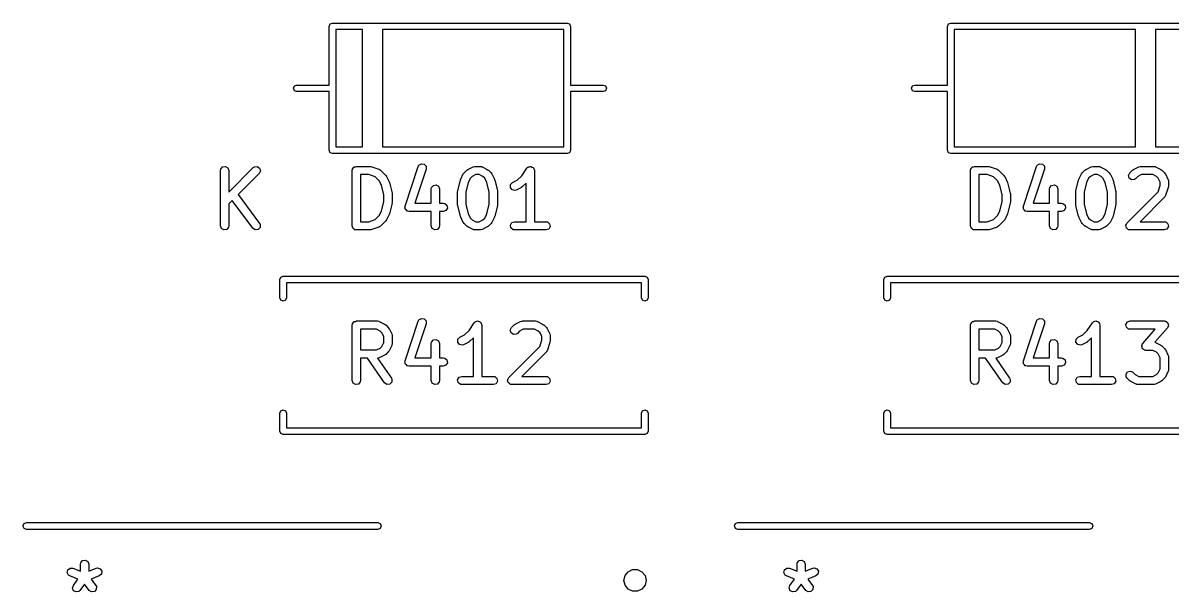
# Model space of a CAD drawing. Extents: x 97.7 to 180.4, y -137 to -64.1.
# Drawn here: x 117.76 to 138.55, y -74.38 to -64.1 of the extents above; entities that cross this region are included whole.
import ezdxf

# ---------------------------------------------------------------- set-up
doc = ezdxf.new("R2010")
doc.units = 0
doc.layers.add('BLACK', color=7, linetype='CONTINUOUS')

msp = doc.modelspace()

# ---------------------------------------------------------------- linework, layer by layer
at = {"layer": 'BLACK', "linetype": 'CONTINUOUS'}
for p, q in [((123.296, -64.158), (123.314, -64.1156)), ((123.296, -65.218), (123.296, -64.158)), ((123.314, -64.1156), (123.356, -64.098)), ((123.356, -64.098), (127.596, -64.098)), ((123.416, -64.218), (123.416, -66.338)), ((123.896, -64.218), (123.416, -64.218)), ((123.896, -66.338), (123.896, -64.218)), ((124.256, -64.218), (124.256, -66.338)), ((127.536, -64.218), (124.256, -64.218)), ((127.536, -66.338), (127.536, -64.218)), ((127.596, -64.098), (127.638, -64.1156)), ((127.638, -64.1156), (127.656, -64.158)), ((127.656, -64.158), (127.656, -65.218)), ((134.472, -64.158), (134.49, -64.1156)), ((134.472, -65.218), (134.472, -64.158)), ((134.49, -64.1156), (134.532, -64.098)), ((134.532, -64.098), (138.772, -64.098)), ((134.592, -64.218), (134.592, -66.338)), ((137.872, -64.218), (134.592, -64.218)), ((137.872, -66.338), (137.872, -64.218)), ((138.232, -64.218), (138.232, -66.338)), ((138.712, -64.218), (138.232, -64.218)), ((122.646, -65.278), (122.664, -65.2356)), ((122.664, -65.2356), (122.706, -65.218)), ((122.706, -65.218), (123.296, -65.218)), ((127.656, -65.218), (128.246, -65.218)), ((128.246, -65.218), (128.288, -65.2356)), ((128.288, -65.2356), (128.306, -65.278)), ((133.822, -65.278), (133.84, -65.2356)), ((133.84, -65.2356), (133.882, -65.218)), ((133.882, -65.218), (134.472, -65.218)), ((122.664, -65.3204), (122.646, -65.278)), ((122.706, -65.338), (122.664, -65.3204)), ((123.296, -65.338), (122.706, -65.338)), ((123.296, -66.398), (123.296, -65.338)), ((128.246, -65.338), (127.656, -65.338)), ((127.656, -65.338), (127.656, -66.398)), ((128.288, -65.3204), (128.246, -65.338)), ((128.306, -65.278), (128.288, -65.3204)), ((133.84, -65.3204), (133.822, -65.278)), ((133.882, -65.338), (133.84, -65.3204)), ((134.472, -65.338), (133.882, -65.338)), ((134.472, -66.398), (134.472, -65.338)), ((123.314, -66.4404), (123.296, -66.398)), ((123.356, -66.458), (123.314, -66.4404)), ((127.596, -66.458), (123.356, -66.458)), ((123.416, -66.338), (123.896, -66.338)), ((124.256, -66.338), (127.536, -66.338)), ((127.638, -66.4404), (127.596, -66.458)), ((127.656, -66.398), (127.638, -66.4404)), ((134.49, -66.4404), (134.472, -66.398)), ((134.532, -66.458), (134.49, -66.4404)), ((138.772, -66.458), (134.532, -66.458)), ((134.592, -66.338), (137.872, -66.338)), ((138.232, -66.338), (138.712, -66.338)), ((121.334, -66.7367), (121.367, -66.6974)), ((121.367, -66.6974), (121.417, -66.6885)), ((121.417, -66.6885), (121.462, -66.7142)), ((121.462, -66.7142), (121.479, -66.7624)), ((121.479, -67.1527), (121.922, -66.7093)), ((121.922, -66.7093), (121.944, -66.6944)), ((121.944, -66.6944), (121.995, -66.6899)), ((121.995, -66.6899), (122.037, -66.7194)), ((122.037, -66.7194), (122.05, -66.7689)), ((123.715, -66.7367), (123.728, -66.7218)), ((123.728, -66.7218), (123.737, -66.7049)), ((123.737, -66.7049), (123.744, -66.7026)), ((123.744, -66.7026), (123.748, -66.6974)), ((123.748, -66.6974), (123.767, -66.694)), ((123.767, -66.694), (123.786, -66.6874)), ((123.786, -66.6874), (124.024, -66.6874)), ((124.024, -66.6874), (124.046, -66.6913)), ((124.046, -66.6913), (124.047, -66.6912)), ((124.047, -66.6912), (124.19, -66.7388)), ((124.667, -67.4053), (124.905, -66.691)), ((124.905, -66.691), (124.917, -66.6681)), ((124.917, -66.6681), (124.961, -66.6413)), ((124.961, -66.6413), (125.012, -66.6488)), ((125.012, -66.6488), (125.046, -66.6872)), ((125.046, -66.6872), (125.047, -66.7385)), ((125.8, -66.7429), (125.895, -66.6953)), ((125.895, -66.6953), (125.92, -66.6879)), ((125.92, -66.6879), (125.924, -66.6889)), ((125.924, -66.6889), (125.928, -66.6874)), ((125.928, -66.6874), (126.024, -66.6874)), ((126.024, -66.6874), (126.049, -66.6919)), ((126.049, -66.6919), (126.053, -66.6948)), ((126.053, -66.6948), (126.057, -66.6953)), ((126.057, -66.6953), (126.152, -66.7429)), ((126.775, -66.8575), (126.866, -66.7208)), ((126.866, -66.7208), (126.884, -66.7019)), ((126.884, -66.7019), (126.888, -66.7007)), ((126.888, -66.7007), (126.891, -66.6974)), ((126.891, -66.6974), (126.912, -66.6936)), ((126.912, -66.6936), (126.933, -66.6875)), ((126.933, -66.6875), (126.937, -66.6893)), ((126.937, -66.6893), (126.941, -66.6885)), ((126.941, -66.6885), (126.96, -66.6994)), ((126.96, -66.6994), (126.98, -66.7081)), ((126.98, -66.7081), (126.982, -66.712)), ((126.982, -66.712), (126.986, -66.7142)), ((126.986, -66.7142), (126.993, -66.7346)), ((134.891, -66.7367), (134.904, -66.7218)), ((134.904, -66.7218), (134.913, -66.7049)), ((134.913, -66.7049), (134.92, -66.7026)), ((134.92, -66.7026), (134.924, -66.6974)), ((134.924, -66.6974), (134.943, -66.694)), ((134.943, -66.694), (134.962, -66.6874)), ((134.962, -66.6874), (135.2, -66.6874)), ((135.2, -66.6874), (135.222, -66.6913)), ((135.222, -66.6913), (135.223, -66.6912)), ((135.223, -66.6912), (135.366, -66.7388)), ((135.843, -67.4053), (136.081, -66.691)), ((136.081, -66.691), (136.093, -66.6681)), ((136.093, -66.6681), (136.137, -66.6413)), ((136.137, -66.6413), (136.188, -66.6488)), ((136.188, -66.6488), (136.222, -66.6872)), ((136.222, -66.6872), (136.223, -66.7385)), ((136.976, -66.7429), (137.071, -66.6953)), ((137.071, -66.6953), (137.096, -66.6879)), ((137.096, -66.6879), (137.1, -66.6889)), ((137.1, -66.6889), (137.104, -66.6874)), ((137.104, -66.6874), (137.2, -66.6874)), ((137.2, -66.6874), (137.225, -66.6919)), ((137.225, -66.6919), (137.229, -66.6948)), ((137.229, -66.6948), (137.233, -66.6953)), ((137.233, -66.6953), (137.328, -66.7429)), ((137.833, -66.7429), (137.928, -66.6953)), ((137.928, -66.6953), (137.953, -66.6879)), ((137.953, -66.6879), (137.957, -66.6889)), ((137.957, -66.6889), (137.962, -66.6874)), ((137.962, -66.6874), (138.2, -66.6874)), ((138.2, -66.6874), (138.225, -66.6919)), ((138.225, -66.6919), (138.229, -66.6948)), ((138.229, -66.6948), (138.233, -66.6953)), ((138.233, -66.6953), (138.328, -66.7429)), ((121.329, -66.7624), (121.334, -66.7367)), ((121.329, -67.7624), (121.329, -66.7624)), ((121.479, -66.7624), (121.479, -67.1527)), ((122.029, -66.8154), (121.646, -67.198)), ((122.05, -66.7689), (122.029, -66.8154)), ((123.711, -66.7624), (123.712, -66.7526)), ((123.711, -67.7624), (123.711, -66.7624)), ((123.712, -66.7494), (123.713, -66.7465)), ((123.712, -66.7526), (123.712, -66.7494)), ((123.713, -66.7465), (123.715, -66.7367)), ((123.861, -66.8374), (123.861, -67.6874)), ((124.011, -66.8374), (123.861, -66.8374)), ((124.126, -66.8756), (124.011, -66.8374)), ((124.2, -66.9497), (124.126, -66.8756)), ((124.19, -66.7388), (124.213, -66.7513)), ((124.213, -66.7513), (124.215, -66.7551)), ((124.215, -66.7551), (124.22, -66.757)), ((124.22, -66.757), (124.315, -66.8522)), ((124.315, -66.8522), (124.328, -66.8706)), ((124.328, -66.8706), (124.329, -66.8717)), ((124.329, -66.8717), (124.376, -66.9669)), ((125.047, -66.7385), (124.842, -67.354)), ((125.618, -67.1251), (125.665, -66.9347)), ((125.665, -66.9347), (125.67, -66.9228)), ((125.67, -66.9228), (125.671, -66.9193)), ((125.671, -66.9193), (125.718, -66.8241)), ((125.718, -66.8241), (125.732, -66.8061)), ((125.732, -66.8046), (125.78, -66.757)), ((125.732, -66.8061), (125.732, -66.8046)), ((125.78, -66.757), (125.798, -66.7441)), ((125.798, -66.7441), (125.8, -66.7429)), ((125.847, -66.902), (125.809, -66.979)), ((125.878, -66.8716), (125.847, -66.902)), ((125.946, -66.8374), (125.878, -66.8716)), ((126.006, -66.8374), (125.946, -66.8374)), ((126.074, -66.8716), (126.006, -66.8374)), ((126.105, -66.902), (126.074, -66.8716)), ((126.143, -66.979), (126.105, -66.902)), ((126.152, -66.7429), (126.17, -66.7563)), ((126.17, -66.7563), (126.172, -66.757)), ((126.172, -66.757), (126.22, -66.8046)), ((126.22, -66.8046), (126.232, -66.823)), ((126.232, -66.823), (126.234, -66.8241)), ((126.234, -66.8241), (126.281, -66.9193)), ((126.281, -66.9193), (126.285, -66.9317)), ((126.285, -66.9317), (126.287, -66.9347)), ((126.287, -66.9347), (126.334, -67.1251)), ((126.609, -66.981), (126.693, -66.9388)), ((126.693, -66.9388), (126.775, -66.8575)), ((126.993, -66.7346), (127.003, -66.7541)), ((127.003, -66.7541), (127.002, -66.7583)), ((127.002, -66.7583), (127.003, -66.7624)), ((127.003, -66.7624), (127.003, -67.6874)), ((134.887, -66.7624), (134.888, -66.7526)), ((134.887, -67.7624), (134.887, -66.7624)), ((134.888, -66.7494), (134.889, -66.7465)), ((134.888, -66.7526), (134.888, -66.7494)), ((134.889, -66.7465), (134.891, -66.7367)), ((135.037, -66.8374), (135.037, -67.6874)), ((135.187, -66.8374), (135.037, -66.8374)), ((135.302, -66.8756), (135.187, -66.8374)), ((135.376, -66.9497), (135.302, -66.8756)), ((135.366, -66.7388), (135.389, -66.7513)), ((135.389, -66.7513), (135.391, -66.7551)), ((135.391, -66.7551), (135.396, -66.757)), ((135.396, -66.757), (135.491, -66.8522)), ((135.491, -66.8522), (135.504, -66.8706)), ((135.504, -66.8706), (135.505, -66.8717)), ((135.505, -66.8717), (135.552, -66.9669)), ((136.223, -66.7385), (136.018, -67.354)), ((136.794, -67.1251), (136.841, -66.9347)), ((136.841, -66.9347), (136.846, -66.9228)), ((136.846, -66.9228), (136.847, -66.9193)), ((136.847, -66.9193), (136.894, -66.8241)), ((136.894, -66.8241), (136.908, -66.8061)), ((136.908, -66.8046), (136.956, -66.757)), ((136.908, -66.8061), (136.908, -66.8046)), ((136.956, -66.757), (136.974, -66.7441)), ((136.974, -66.7441), (136.976, -66.7429)), ((137.023, -66.902), (136.985, -66.979)), ((137.054, -66.8716), (137.023, -66.902)), ((137.122, -66.8374), (137.054, -66.8716)), ((137.182, -66.8374), (137.122, -66.8374)), ((137.25, -66.8716), (137.182, -66.8374)), ((137.281, -66.902), (137.25, -66.8716)), ((137.319, -66.979), (137.281, -66.902)), ((137.328, -66.7429), (137.346, -66.7563)), ((137.346, -66.7563), (137.348, -66.757)), ((137.348, -66.757), (137.396, -66.8046)), ((137.396, -66.8046), (137.408, -66.823)), ((137.408, -66.823), (137.41, -66.8241)), ((137.41, -66.8241), (137.457, -66.9193)), ((137.457, -66.9193), (137.461, -66.9317)), ((137.461, -66.9317), (137.463, -66.9347)), ((137.463, -66.9347), (137.51, -67.1251)), ((137.744, -66.8511), (137.766, -66.8046)), ((137.757, -66.9006), (137.744, -66.8511)), ((137.799, -66.9301), (137.757, -66.9006)), ((137.766, -66.8046), (137.813, -66.757)), ((137.85, -66.9256), (137.799, -66.9301)), ((137.813, -66.757), (137.832, -66.7441)), ((137.832, -66.7441), (137.833, -66.7429)), ((137.872, -66.9107), (137.85, -66.9256)), ((137.911, -66.8716), (137.872, -66.9107)), ((137.979, -66.8374), (137.911, -66.8716)), ((138.182, -66.8374), (137.979, -66.8374)), ((138.25, -66.8716), (138.182, -66.8374)), ((138.281, -66.902), (138.25, -66.8716)), ((138.315, -66.9706), (138.281, -66.902)), ((138.328, -66.7429), (138.346, -66.7563)), ((138.346, -66.7563), (138.348, -66.757)), ((138.348, -66.757), (138.396, -66.8046)), ((138.396, -66.8046), (138.408, -66.823)), ((138.408, -66.823), (138.41, -66.8241)), ((138.41, -66.8241), (138.457, -66.9193)), ((138.457, -66.9193), (138.465, -66.9443)), ((124.239, -67.0267), (124.2, -66.9497)), ((124.282, -67.2002), (124.239, -67.0267)), ((124.376, -66.9669), (124.38, -66.9793)), ((124.38, -66.9793), (124.382, -66.9823)), ((124.382, -66.9823), (124.43, -67.1728)), ((125.139, -67.0957), (125.144, -67.0701)), ((125.139, -67.354), (125.139, -67.0957)), ((125.144, -67.0701), (125.177, -67.0308)), ((125.177, -67.0308), (125.227, -67.0219)), ((125.227, -67.0219), (125.272, -67.0475)), ((125.272, -67.0475), (125.289, -67.0957)), ((125.289, -67.0957), (125.289, -67.354)), ((125.615, -67.1433), (125.618, -67.1286)), ((125.615, -67.3814), (125.615, -67.1433)), ((125.618, -67.1286), (125.618, -67.1251)), ((125.809, -66.979), (125.765, -67.1526)), ((126.187, -67.1526), (126.143, -66.979)), ((126.334, -67.1251), (126.336, -67.1401)), ((126.336, -67.1401), (126.337, -67.1433)), ((126.337, -67.1433), (126.337, -67.3814)), ((126.571, -67.0695), (126.574, -67.0183)), ((126.601, -67.1107), (126.571, -67.0695)), ((126.574, -67.0183), (126.609, -66.981)), ((126.651, -67.1226), (126.601, -67.1107)), ((126.676, -67.1152), (126.651, -67.1226)), ((126.771, -67.0676), (126.676, -67.1152)), ((126.773, -67.0664), (126.771, -67.0676)), ((126.791, -67.0535), (126.773, -67.0664)), ((126.853, -66.9911), (126.791, -67.0535)), ((126.853, -67.6874), (126.853, -66.9911)), ((135.415, -67.0267), (135.376, -66.9497)), ((135.458, -67.2002), (135.415, -67.0267)), ((135.552, -66.9669), (135.556, -66.9793)), ((135.556, -66.9793), (135.558, -66.9823)), ((135.558, -66.9823), (135.606, -67.1728)), ((136.315, -67.0957), (136.32, -67.0701)), ((136.315, -67.354), (136.315, -67.0957)), ((136.32, -67.0701), (136.353, -67.0308)), ((136.353, -67.0308), (136.403, -67.0219)), ((136.403, -67.0219), (136.448, -67.0475)), ((136.448, -67.0475), (136.465, -67.0957)), ((136.465, -67.0957), (136.465, -67.354)), ((136.791, -67.1433), (136.794, -67.1286)), ((136.791, -67.3814), (136.791, -67.1433)), ((136.794, -67.1286), (136.794, -67.1251)), ((136.985, -66.979), (136.941, -67.1526)), ((137.363, -67.1526), (137.319, -66.979)), ((137.51, -67.1251), (137.512, -67.1401)), ((137.512, -67.1401), (137.513, -67.1433)), ((137.513, -67.1433), (137.513, -67.3814)), ((138.277, -67.1504), (138.315, -67.0359)), ((138.315, -67.0359), (138.315, -66.9706)), ((138.461, -67.0718), (138.414, -67.2147)), ((138.465, -67.0481), (138.461, -67.0702)), ((138.461, -67.0702), (138.461, -67.0718)), ((138.465, -66.9443), (138.464, -66.9486)), ((138.464, -66.9486), (138.465, -66.9529)), ((138.465, -66.9529), (138.465, -67.0481)), ((121.539, -67.3051), (121.479, -67.3649)), ((121.916, -67.8074), (121.539, -67.3051)), ((121.646, -67.198), (122.036, -67.7174)), ((124.239, -67.4981), (124.282, -67.3246)), ((124.282, -67.3246), (124.282, -67.2002)), ((124.43, -67.352), (124.382, -67.5425)), ((124.432, -67.3338), (124.429, -67.3486)), ((124.429, -67.3486), (124.43, -67.352)), ((124.43, -67.1728), (124.431, -67.1877)), ((124.431, -67.1877), (124.432, -67.191)), ((124.432, -67.191), (124.432, -67.3338)), ((124.842, -67.354), (125.139, -67.354)), ((125.289, -67.354), (125.357, -67.354)), ((125.357, -67.354), (125.383, -67.3586)), ((125.765, -67.1526), (125.765, -67.3722)), ((126.187, -67.3722), (126.187, -67.1526)), ((135.415, -67.4981), (135.458, -67.3246)), ((135.458, -67.3246), (135.458, -67.2002)), ((135.606, -67.352), (135.558, -67.5425)), ((135.608, -67.3338), (135.605, -67.3486)), ((135.605, -67.3486), (135.606, -67.352)), ((135.606, -67.1728), (135.607, -67.1877)), ((135.607, -67.1877), (135.608, -67.191)), ((135.608, -67.191), (135.608, -67.3338)), ((136.018, -67.354), (136.315, -67.354)), ((136.465, -67.354), (136.533, -67.354)), ((136.533, -67.354), (136.559, -67.3586)), ((136.941, -67.1526), (136.941, -67.3722)), ((137.363, -67.3722), (137.363, -67.1526)), ((137.718, -67.7093), (138.277, -67.1504)), ((138.396, -67.244), (137.952, -67.6874)), ((138.397, -67.2399), (138.396, -67.244)), ((138.401, -67.2376), (138.397, -67.2399)), ((138.414, -67.2147), (138.401, -67.2376)), ((121.479, -67.3649), (121.479, -67.7624)), ((124.2, -67.5751), (124.239, -67.4981)), ((124.376, -67.5578), (124.329, -67.6531)), ((124.377, -67.5543), (124.376, -67.5578)), ((124.382, -67.5425), (124.377, -67.5543)), ((124.664, -67.416), (124.667, -67.4111)), ((124.668, -67.4362), (124.664, -67.416)), ((124.667, -67.4111), (124.667, -67.4053)), ((124.668, -67.4566), (124.668, -67.4362)), ((124.672, -67.4609), (124.668, -67.4566)), ((124.673, -67.4665), (124.672, -67.4609)), ((124.689, -67.4797), (124.673, -67.4665)), ((124.702, -67.495), (124.689, -67.4797)), ((124.708, -67.4958), (124.702, -67.495)), ((124.712, -67.4995), (124.708, -67.4958)), ((124.738, -67.504), (124.712, -67.4995)), ((125.139, -67.504), (124.738, -67.504)), ((125.139, -67.7624), (125.139, -67.504)), ((125.357, -67.504), (125.289, -67.504)), ((125.289, -67.504), (125.289, -67.7624)), ((125.405, -67.4865), (125.357, -67.504)), ((125.383, -67.3586), (125.422, -67.3915)), ((125.431, -67.4421), (125.405, -67.4865)), ((125.422, -67.3915), (125.431, -67.4421)), ((125.616, -67.3847), (125.615, -67.3814)), ((125.618, -67.3996), (125.616, -67.3847)), ((125.665, -67.5901), (125.618, -67.3996)), ((125.765, -67.3722), (125.809, -67.5457)), ((125.809, -67.5457), (125.847, -67.6227)), ((126.105, -67.6227), (126.143, -67.5457)), ((126.143, -67.5457), (126.187, -67.3722)), ((126.334, -67.3996), (126.287, -67.5901)), ((126.337, -67.3814), (126.334, -67.3962)), ((126.334, -67.3962), (126.334, -67.3996)), ((135.376, -67.5751), (135.415, -67.4981)), ((135.552, -67.5578), (135.505, -67.6531)), ((135.553, -67.5543), (135.552, -67.5578)), ((135.558, -67.5425), (135.553, -67.5543)), ((135.84, -67.416), (135.843, -67.4111)), ((135.844, -67.4362), (135.84, -67.416)), ((135.843, -67.4111), (135.843, -67.4053)), ((135.844, -67.4566), (135.844, -67.4362)), ((135.848, -67.4609), (135.844, -67.4566)), ((135.849, -67.4665), (135.848, -67.4609)), ((135.865, -67.4797), (135.849, -67.4665)), ((135.878, -67.495), (135.865, -67.4797)), ((135.884, -67.4958), (135.878, -67.495)), ((135.888, -67.4995), (135.884, -67.4958)), ((135.914, -67.504), (135.888, -67.4995)), ((136.315, -67.504), (135.914, -67.504)), ((136.315, -67.7624), (136.315, -67.504)), ((136.533, -67.504), (136.465, -67.504)), ((136.465, -67.504), (136.465, -67.7624)), ((136.581, -67.4865), (136.533, -67.504)), ((136.559, -67.3586), (136.598, -67.3915)), ((136.607, -67.4421), (136.581, -67.4865)), ((136.598, -67.3915), (136.607, -67.4421)), ((136.792, -67.3847), (136.791, -67.3814)), ((136.794, -67.3996), (136.792, -67.3847)), ((136.841, -67.5901), (136.794, -67.3996)), ((136.941, -67.3722), (136.985, -67.5457)), ((136.985, -67.5457), (137.023, -67.6227)), ((137.281, -67.6227), (137.319, -67.5457)), ((137.319, -67.5457), (137.363, -67.3722)), ((137.51, -67.3996), (137.463, -67.5901)), ((137.513, -67.3814), (137.51, -67.3962)), ((137.51, -67.3962), (137.51, -67.3996)), ((121.347, -67.8106), (121.329, -67.7624)), ((121.479, -67.7624), (121.475, -67.788)), ((122.036, -67.7174), (122.047, -67.7406)), ((122.047, -67.7406), (122.044, -67.7918)), ((123.717, -67.7807), (123.711, -67.7624)), ((123.861, -67.6874), (124.011, -67.6874)), ((124.011, -67.6874), (124.126, -67.6492)), ((124.126, -67.6492), (124.2, -67.5751)), ((124.22, -67.7678), (124.198, -67.7827)), ((124.315, -67.6726), (124.22, -67.7678)), ((124.329, -67.6531), (124.315, -67.6711)), ((124.315, -67.6711), (124.315, -67.6726)), ((125.157, -67.8106), (125.139, -67.7624)), ((125.289, -67.7624), (125.285, -67.788)), ((125.667, -67.593), (125.665, -67.5901)), ((125.671, -67.6054), (125.667, -67.593)), ((125.718, -67.7007), (125.671, -67.6054)), ((125.72, -67.7018), (125.718, -67.7007)), ((125.732, -67.7202), (125.72, -67.7018)), ((125.78, -67.7678), (125.732, -67.7202)), ((125.782, -67.7685), (125.78, -67.7678)), ((125.8, -67.7818), (125.782, -67.7685)), ((125.847, -67.6227), (125.878, -67.6531)), ((125.878, -67.6531), (125.946, -67.6874)), ((125.946, -67.6874), (126.006, -67.6874)), ((126.006, -67.6874), (126.074, -67.6531)), ((126.074, -67.6531), (126.105, -67.6227)), ((126.172, -67.7678), (126.154, -67.7807)), ((126.22, -67.7202), (126.172, -67.7678)), ((126.234, -67.7007), (126.22, -67.7187)), ((126.22, -67.7187), (126.22, -67.7202)), ((126.281, -67.6054), (126.234, -67.7007)), ((126.282, -67.6019), (126.281, -67.6054)), ((126.287, -67.5901), (126.282, -67.6019)), ((126.569, -67.7494), (126.594, -67.7049)), ((126.578, -67.7999), (126.569, -67.7494)), ((126.594, -67.7049), (126.643, -67.6874)), ((126.643, -67.6874), (126.853, -67.6874)), ((127.003, -67.6874), (127.214, -67.6874)), ((127.214, -67.6874), (127.24, -67.6919)), ((127.24, -67.6919), (127.279, -67.7249)), ((127.279, -67.7249), (127.288, -67.7754)), ((134.893, -67.7807), (134.887, -67.7624)), ((135.037, -67.6874), (135.187, -67.6874)), ((135.187, -67.6874), (135.302, -67.6492)), ((135.302, -67.6492), (135.376, -67.5751)), ((135.396, -67.7678), (135.374, -67.7827)), ((135.491, -67.6726), (135.396, -67.7678)), ((135.505, -67.6531), (135.491, -67.6711)), ((135.491, -67.6711), (135.491, -67.6726)), ((136.333, -67.8106), (136.315, -67.7624)), ((136.465, -67.7624), (136.461, -67.788)), ((136.843, -67.593), (136.841, -67.5901)), ((136.847, -67.6054), (136.843, -67.593)), ((136.894, -67.7007), (136.847, -67.6054)), ((136.896, -67.7018), (136.894, -67.7007)), ((136.908, -67.7202), (136.896, -67.7018)), ((136.956, -67.7678), (136.908, -67.7202)), ((136.958, -67.7685), (136.956, -67.7678)), ((136.976, -67.7818), (136.958, -67.7685)), ((137.023, -67.6227), (137.054, -67.6531)), ((137.054, -67.6531), (137.122, -67.6874)), ((137.122, -67.6874), (137.182, -67.6874)), ((137.182, -67.6874), (137.25, -67.6531)), ((137.25, -67.6531), (137.281, -67.6227)), ((137.348, -67.7678), (137.33, -67.7807)), ((137.396, -67.7202), (137.348, -67.7678)), ((137.41, -67.7007), (137.396, -67.7187)), ((137.396, -67.7187), (137.396, -67.7202)), ((137.457, -67.6054), (137.41, -67.7007)), ((137.458, -67.6019), (137.457, -67.6054)), ((137.463, -67.5901), (137.458, -67.6019)), ((137.696, -67.7558), (137.698, -67.7527)), ((137.702, -67.7776), (137.696, -67.7558)), ((137.697, -67.7494), (137.708, -67.7298)), ((137.698, -67.7527), (137.697, -67.7494)), ((137.708, -67.7298), (137.718, -67.7093)), ((137.952, -67.6874), (138.39, -67.6874)), ((138.39, -67.6874), (138.416, -67.6919)), ((138.416, -67.6919), (138.455, -67.7249)), ((138.455, -67.7249), (138.464, -67.7754)), ((121.391, -67.8362), (121.347, -67.8106)), ((121.442, -67.8273), (121.391, -67.8362)), ((121.475, -67.788), (121.442, -67.8273)), ((121.958, -67.8354), (121.916, -67.8074)), ((122.009, -67.8293), (121.958, -67.8354)), ((122.044, -67.7918), (122.009, -67.8293)), ((123.721, -67.7999), (123.717, -67.7807)), ((123.726, -67.8042), (123.721, -67.7999)), ((123.728, -67.8106), (123.726, -67.8042)), ((123.745, -67.8203), (123.728, -67.8106)), ((123.76, -67.8329), (123.745, -67.8203)), ((123.77, -67.8346), (123.76, -67.8329)), ((123.772, -67.8362), (123.77, -67.8346)), ((123.776, -67.8357), (123.772, -67.8362)), ((123.786, -67.8374), (123.776, -67.8357)), ((124.024, -67.8374), (123.786, -67.8374)), ((124.025, -67.8368), (124.024, -67.8374)), ((124.047, -67.8335), (124.025, -67.8368)), ((124.19, -67.7859), (124.047, -67.8335)), ((124.194, -67.7831), (124.19, -67.7859)), ((124.198, -67.7827), (124.194, -67.7831)), ((125.201, -67.8362), (125.157, -67.8106)), ((125.252, -67.8273), (125.201, -67.8362)), ((125.285, -67.788), (125.252, -67.8273)), ((125.895, -67.8295), (125.8, -67.7818)), ((125.899, -67.83), (125.895, -67.8295)), ((125.903, -67.8329), (125.899, -67.83)), ((125.928, -67.8374), (125.903, -67.8329)), ((126.024, -67.8374), (125.928, -67.8374)), ((126.028, -67.8358), (126.024, -67.8374)), ((126.032, -67.8369), (126.028, -67.8358)), ((126.057, -67.8295), (126.032, -67.8369)), ((126.152, -67.7818), (126.057, -67.8295)), ((126.154, -67.7807), (126.152, -67.7818)), ((126.617, -67.8329), (126.578, -67.7999)), ((126.643, -67.8374), (126.617, -67.8329)), ((127.214, -67.8374), (126.643, -67.8374)), ((127.262, -67.8198), (127.214, -67.8374)), ((127.288, -67.7754), (127.262, -67.8198)), ((134.897, -67.7999), (134.893, -67.7807)), ((134.902, -67.8042), (134.897, -67.7999)), ((134.904, -67.8106), (134.902, -67.8042)), ((134.921, -67.8203), (134.904, -67.8106)), ((134.936, -67.8329), (134.921, -67.8203)), ((134.946, -67.8346), (134.936, -67.8329)), ((134.948, -67.8362), (134.946, -67.8346)), ((134.952, -67.8357), (134.948, -67.8362)), ((134.962, -67.8374), (134.952, -67.8357)), ((135.2, -67.8374), (134.962, -67.8374)), ((135.201, -67.8368), (135.2, -67.8374)), ((135.223, -67.8335), (135.201, -67.8368)), ((135.366, -67.7859), (135.223, -67.8335)), ((135.37, -67.7831), (135.366, -67.7859)), ((135.374, -67.7827), (135.37, -67.7831)), ((136.377, -67.8362), (136.333, -67.8106)), ((136.428, -67.8273), (136.377, -67.8362)), ((136.461, -67.788), (136.428, -67.8273)), ((137.071, -67.8295), (136.976, -67.7818)), ((137.075, -67.83), (137.071, -67.8295)), ((137.079, -67.8329), (137.075, -67.83)), ((137.104, -67.8374), (137.079, -67.8329)), ((137.2, -67.8374), (137.104, -67.8374)), ((137.204, -67.8358), (137.2, -67.8374)), ((137.208, -67.8369), (137.204, -67.8358)), ((137.233, -67.8295), (137.208, -67.8369)), ((137.328, -67.7818), (137.233, -67.8295)), ((137.33, -67.7807), (137.328, -67.7818)), ((137.706, -67.7999), (137.702, -67.7776)), ((137.709, -67.8021), (137.706, -67.7999)), ((137.71, -67.8054), (137.709, -67.8021)), ((137.728, -67.8183), (137.71, -67.8054)), ((137.745, -67.8329), (137.728, -67.8183)), ((137.75, -67.8337), (137.745, -67.8329)), ((137.752, -67.8348), (137.75, -67.8337)), ((137.755, -67.8345), (137.752, -67.8348)), ((137.771, -67.8374), (137.755, -67.8345)), ((138.39, -67.8374), (137.771, -67.8374)), ((138.438, -67.8198), (138.39, -67.8374)), ((138.464, -67.7754), (138.438, -67.8198)), ((122.4, -68.734), (122.418, -68.6916)), ((122.4, -69.064), (122.4, -68.734)), ((122.418, -68.6916), (122.46, -68.674)), ((122.46, -68.674), (129, -68.674)), ((128.94, -68.794), (122.52, -68.794)), ((122.52, -68.794), (122.52, -69.064)), ((128.94, -69.064), (128.94, -68.794)), ((129, -68.674), (129.042, -68.6916)), ((129.042, -68.6916), (129.06, -68.734)), ((129.06, -68.734), (129.06, -69.064)), ((133.322, -68.734), (133.34, -68.6916)), ((133.322, -69.064), (133.322, -68.734)), ((133.34, -68.6916), (133.382, -68.674)), ((133.382, -68.674), (139.922, -68.674)), ((139.862, -68.794), (133.442, -68.794)), ((133.442, -68.794), (133.442, -69.064)), ((122.418, -69.1064), (122.4, -69.064)), ((122.46, -69.124), (122.418, -69.1064)), ((122.502, -69.1064), (122.46, -69.124)), ((122.52, -69.064), (122.502, -69.1064)), ((128.958, -69.1064), (128.94, -69.064)), ((129, -69.124), (128.958, -69.1064)), ((129.042, -69.1064), (129, -69.124)), ((129.06, -69.064), (129.042, -69.1064)), ((133.34, -69.1064), (133.322, -69.064)), ((133.382, -69.124), (133.34, -69.1064)), ((133.424, -69.1064), (133.382, -69.124)), ((133.442, -69.064), (133.424, -69.1064)), ((123.711, -69.5564), (123.712, -69.5466)), ((123.711, -70.5564), (123.711, -69.5564)), ((123.712, -69.5434), (123.713, -69.5405)), ((123.712, -69.5466), (123.712, -69.5434)), ((123.713, -69.5405), (123.715, -69.5307)), ((123.715, -69.5307), (123.728, -69.5158)), ((123.728, -69.5158), (123.737, -69.4989)), ((123.737, -69.4989), (123.744, -69.4966)), ((123.744, -69.4966), (123.748, -69.4914)), ((123.748, -69.4914), (123.767, -69.488)), ((123.767, -69.488), (123.786, -69.4814)), ((123.786, -69.4814), (124.166, -69.4814)), ((123.861, -69.6314), (123.861, -70.0052)), ((124.149, -69.6314), (123.861, -69.6314)), ((124.217, -69.6656), (124.149, -69.6314)), ((124.166, -69.4814), (124.192, -69.4859)), ((124.192, -69.4859), (124.196, -69.4888)), ((124.196, -69.4888), (124.2, -69.4893)), ((124.2, -69.4893), (124.295, -69.5369)), ((124.295, -69.5369), (124.313, -69.5503)), ((124.313, -69.5503), (124.315, -69.551)), ((124.315, -69.551), (124.362, -69.5986)), ((124.362, -69.5986), (124.375, -69.617)), ((124.375, -69.617), (124.376, -69.6181)), ((124.376, -69.6181), (124.424, -69.7133)), ((124.667, -70.1993), (124.905, -69.485)), ((125.047, -69.5325), (124.842, -70.148)), ((124.905, -69.485), (124.917, -69.4621)), ((124.917, -69.4621), (124.961, -69.4353)), ((124.961, -69.4353), (125.012, -69.4428)), ((125.012, -69.4428), (125.046, -69.4812)), ((125.046, -69.4812), (125.047, -69.5325)), ((125.822, -69.6515), (125.914, -69.5148)), ((125.914, -69.5148), (125.932, -69.4959)), ((125.932, -69.4959), (125.936, -69.4947)), ((125.936, -69.4947), (125.938, -69.4914)), ((125.938, -69.4914), (125.96, -69.4876)), ((125.96, -69.4876), (125.981, -69.4815)), ((125.981, -69.4815), (125.985, -69.4833)), ((125.985, -69.4833), (125.989, -69.4825)), ((125.989, -69.4825), (126.008, -69.4934)), ((126.008, -69.4934), (126.028, -69.5021)), ((126.028, -69.5021), (126.03, -69.506)), ((126.03, -69.506), (126.033, -69.5082)), ((126.033, -69.5082), (126.041, -69.5286)), ((126.041, -69.5286), (126.051, -69.5481)), ((126.051, -69.5481), (126.05, -69.5523)), ((126.05, -69.5523), (126.051, -69.5564)), ((126.051, -69.5564), (126.051, -70.4814)), ((126.568, -69.6451), (126.59, -69.5986)), ((126.59, -69.5986), (126.637, -69.551)), ((126.637, -69.551), (126.656, -69.5381)), ((126.656, -69.5381), (126.657, -69.5369)), ((126.657, -69.5369), (126.752, -69.4893)), ((126.803, -69.6314), (126.735, -69.6656)), ((126.752, -69.4893), (126.777, -69.4819)), ((126.777, -69.4819), (126.781, -69.4829)), ((126.781, -69.4829), (126.786, -69.4814)), ((126.786, -69.4814), (127.024, -69.4814)), ((127.006, -69.6314), (126.803, -69.6314)), ((127.074, -69.6656), (127.006, -69.6314)), ((127.024, -69.4814), (127.049, -69.4859)), ((127.049, -69.4859), (127.053, -69.4888)), ((127.053, -69.4888), (127.057, -69.4893)), ((127.057, -69.4893), (127.152, -69.5369)), ((127.152, -69.5369), (127.17, -69.5503)), ((127.17, -69.5503), (127.172, -69.551)), ((127.172, -69.551), (127.22, -69.5986)), ((127.22, -69.5986), (127.232, -69.617)), ((127.232, -69.617), (127.234, -69.6181)), ((127.234, -69.6181), (127.281, -69.7133)), ((134.887, -69.5564), (134.888, -69.5466)), ((134.887, -70.5564), (134.887, -69.5564)), ((134.888, -69.5434), (134.889, -69.5405)), ((134.888, -69.5466), (134.888, -69.5434)), ((134.889, -69.5405), (134.891, -69.5307)), ((134.891, -69.5307), (134.904, -69.5158)), ((134.904, -69.5158), (134.913, -69.4989)), ((134.913, -69.4989), (134.92, -69.4966)), ((134.92, -69.4966), (134.924, -69.4914)), ((134.924, -69.4914), (134.943, -69.488)), ((134.943, -69.488), (134.962, -69.4814)), ((134.962, -69.4814), (135.342, -69.4814)), ((135.037, -69.6314), (135.037, -70.0052)), ((135.325, -69.6314), (135.037, -69.6314)), ((135.393, -69.6656), (135.325, -69.6314)), ((135.342, -69.4814), (135.368, -69.4859)), ((135.368, -69.4859), (135.372, -69.4888)), ((135.372, -69.4888), (135.376, -69.4893)), ((135.376, -69.4893), (135.471, -69.5369)), ((135.471, -69.5369), (135.489, -69.5503)), ((135.489, -69.5503), (135.491, -69.551)), ((135.491, -69.551), (135.538, -69.5986)), ((135.538, -69.5986), (135.551, -69.617)), ((135.551, -69.617), (135.552, -69.6181)), ((135.552, -69.6181), (135.6, -69.7133)), ((135.843, -70.1993), (136.081, -69.485)), ((136.223, -69.5325), (136.018, -70.148)), ((136.081, -69.485), (136.093, -69.4621)), ((136.093, -69.4621), (136.137, -69.4353)), ((136.137, -69.4353), (136.188, -69.4428)), ((136.188, -69.4428), (136.222, -69.4812)), ((136.222, -69.4812), (136.223, -69.5325)), ((136.998, -69.6515), (137.09, -69.5148)), ((137.09, -69.5148), (137.108, -69.4959)), ((137.108, -69.4959), (137.112, -69.4947)), ((137.112, -69.4947), (137.114, -69.4914)), ((137.114, -69.4914), (137.136, -69.4876)), ((137.136, -69.4876), (137.157, -69.4815)), ((137.157, -69.4815), (137.161, -69.4833)), ((137.161, -69.4833), (137.165, -69.4825)), ((137.165, -69.4825), (137.184, -69.4934)), ((137.184, -69.4934), (137.204, -69.5021)), ((137.204, -69.5021), (137.206, -69.506)), ((137.206, -69.506), (137.209, -69.5082)), ((137.209, -69.5082), (137.217, -69.5286)), ((137.217, -69.5286), (137.227, -69.5481)), ((137.227, -69.5481), (137.226, -69.5523)), ((137.226, -69.5523), (137.227, -69.5564)), ((137.227, -69.5564), (137.227, -70.4814)), ((137.697, -69.5434), (137.723, -69.4989)), ((137.706, -69.5939), (137.697, -69.5434)), ((137.745, -69.6269), (137.706, -69.5939)), ((137.723, -69.4989), (137.771, -69.4814)), ((137.771, -69.6314), (137.745, -69.6269)), ((137.771, -69.4814), (138.39, -69.4814)), ((138.225, -69.6314), (137.771, -69.6314)), ((138, -69.8879), (138.225, -69.6314)), ((138.447, -69.6058), (138.219, -69.8658)), ((138.39, -69.4814), (138.401, -69.4833)), ((138.401, -69.4833), (138.405, -69.4828)), ((138.405, -69.4828), (138.407, -69.4844)), ((138.407, -69.4844), (138.416, -69.4859)), ((138.416, -69.4859), (138.431, -69.4989)), ((138.431, -69.4989), (138.449, -69.5094)), ((138.454, -69.5869), (138.447, -69.6058)), ((138.449, -69.5094), (138.45, -69.515)), ((138.45, -69.515), (138.455, -69.5189)), ((138.464, -69.5694), (138.454, -69.5869)), ((138.455, -69.5189), (138.459, -69.5388)), ((138.459, -69.5388), (138.465, -69.5579)), ((138.465, -69.5579), (138.463, -69.5635)), ((138.463, -69.5635), (138.464, -69.5694)), ((124.248, -69.696), (124.217, -69.6656)), ((124.282, -69.7646), (124.248, -69.696)), ((124.282, -69.872), (124.282, -69.7646)), ((124.424, -69.7133), (124.431, -69.7383)), ((124.431, -69.7383), (124.43, -69.7426)), ((124.43, -69.7426), (124.432, -69.7469)), ((124.432, -69.7469), (124.432, -69.8897)), ((125.144, -69.8641), (125.177, -69.8248)), ((125.177, -69.8248), (125.227, -69.8159)), ((125.227, -69.8159), (125.272, -69.8415)), ((125.272, -69.8415), (125.289, -69.8897)), ((125.618, -69.8635), (125.621, -69.8123)), ((125.621, -69.8123), (125.657, -69.775)), ((125.657, -69.775), (125.741, -69.7328)), ((125.741, -69.7328), (125.822, -69.6515)), ((125.839, -69.8475), (125.82, -69.8604)), ((125.901, -69.7851), (125.839, -69.8475)), ((125.901, -70.4814), (125.901, -69.7851)), ((126.581, -69.6946), (126.568, -69.6451)), ((126.623, -69.7241), (126.581, -69.6946)), ((126.674, -69.7196), (126.623, -69.7241)), ((126.696, -69.7047), (126.674, -69.7196)), ((126.735, -69.6656), (126.696, -69.7047)), ((127.105, -69.696), (127.074, -69.6656)), ((127.101, -69.9444), (127.139, -69.8299)), ((127.139, -69.7646), (127.105, -69.696)), ((127.139, -69.8299), (127.139, -69.7646)), ((127.281, -69.7133), (127.289, -69.7383)), ((127.289, -69.8421), (127.285, -69.8642)), ((127.289, -69.7383), (127.288, -69.7426)), ((127.288, -69.7426), (127.289, -69.7469)), ((127.289, -69.7469), (127.289, -69.8421)), ((135.424, -69.696), (135.393, -69.6656)), ((135.458, -69.7646), (135.424, -69.696)), ((135.458, -69.872), (135.458, -69.7646)), ((135.6, -69.7133), (135.607, -69.7383)), ((135.607, -69.7383), (135.606, -69.7426)), ((135.606, -69.7426), (135.608, -69.7469)), ((135.608, -69.7469), (135.608, -69.8897)), ((136.32, -69.8641), (136.353, -69.8248)), ((136.353, -69.8248), (136.403, -69.8159)), ((136.403, -69.8159), (136.448, -69.8415)), ((136.448, -69.8415), (136.465, -69.8897)), ((136.794, -69.8635), (136.797, -69.8123)), ((136.797, -69.8123), (136.833, -69.775)), ((136.833, -69.775), (136.917, -69.7328)), ((136.917, -69.7328), (136.998, -69.6515)), ((137.015, -69.8475), (136.996, -69.8604)), ((137.077, -69.7851), (137.015, -69.8475)), ((137.077, -70.4814), (137.077, -69.7851)), ((123.861, -70.0052), (124.149, -70.0052)), ((124.149, -70.0052), (124.217, -69.9709)), ((124.217, -69.9709), (124.248, -69.9405)), ((124.248, -69.9405), (124.282, -69.872)), ((124.362, -70.038), (124.315, -70.0856)), ((124.363, -70.0365), (124.362, -70.038)), ((124.376, -70.0185), (124.363, -70.0365)), ((124.424, -69.9233), (124.376, -70.0185)), ((124.425, -69.9188), (124.424, -69.9233)), ((124.427, -69.9154), (124.425, -69.9188)), ((124.432, -69.8897), (124.427, -69.9154)), ((125.139, -69.8897), (125.144, -69.8641)), ((125.139, -70.148), (125.139, -69.8897)), ((125.289, -69.8897), (125.289, -70.148)), ((125.649, -69.9047), (125.618, -69.8635)), ((125.699, -69.9166), (125.649, -69.9047)), ((125.724, -69.9092), (125.699, -69.9166)), ((125.819, -69.8616), (125.724, -69.9092)), ((125.82, -69.8604), (125.819, -69.8616)), ((126.542, -70.5033), (127.101, -69.9444)), ((127.22, -70.038), (126.776, -70.4814)), ((127.221, -70.0339), (127.22, -70.038)), ((127.225, -70.0316), (127.221, -70.0339)), ((127.238, -70.0087), (127.225, -70.0316)), ((127.285, -69.8658), (127.238, -70.0087)), ((127.285, -69.8642), (127.285, -69.8658)), ((135.037, -70.0052), (135.325, -70.0052)), ((135.325, -70.0052), (135.393, -69.9709)), ((135.393, -69.9709), (135.424, -69.9405)), ((135.424, -69.9405), (135.458, -69.872)), ((135.538, -70.038), (135.491, -70.0856)), ((135.539, -70.0365), (135.538, -70.038)), ((135.552, -70.0185), (135.539, -70.0365)), ((135.6, -69.9233), (135.552, -70.0185)), ((135.601, -69.9188), (135.6, -69.9233)), ((135.603, -69.9154), (135.601, -69.9188)), ((135.608, -69.8897), (135.603, -69.9154)), ((136.315, -69.8897), (136.32, -69.8641)), ((136.315, -70.148), (136.315, -69.8897)), ((136.465, -69.8897), (136.465, -70.148)), ((136.825, -69.9047), (136.794, -69.8635)), ((136.875, -69.9166), (136.825, -69.9047)), ((136.9, -69.9092), (136.875, -69.9166)), ((136.995, -69.8616), (136.9, -69.9092)), ((136.996, -69.8604), (136.995, -69.8616)), ((137.982, -69.9358), (137.984, -69.9302)), ((137.988, -69.9549), (137.982, -69.9358)), ((137.983, -69.9243), (137.993, -69.9068)), ((137.984, -69.9302), (137.983, -69.9243)), ((137.992, -69.9748), (137.988, -69.9549)), ((137.996, -69.9787), (137.992, -69.9748)), ((137.993, -69.9068), (138, -69.8879)), ((137.998, -69.9843), (137.996, -69.9787)), ((138.016, -69.9948), (137.998, -69.9843)), ((138.031, -70.0078), (138.016, -69.9948)), ((138.04, -70.0093), (138.031, -70.0078)), ((138.042, -70.0109), (138.04, -70.0093)), ((138.046, -70.0104), (138.042, -70.0109)), ((138.057, -70.0123), (138.046, -70.0104)), ((138.182, -70.0123), (138.057, -70.0123)), ((138.25, -70.0466), (138.182, -70.0123)), ((138.219, -69.8658), (138.225, -69.8669)), ((138.225, -69.8669), (138.229, -69.8697)), ((138.229, -69.8697), (138.233, -69.8703)), ((138.233, -69.8703), (138.328, -69.9179)), ((138.281, -70.077), (138.25, -70.0466)), ((138.328, -69.9179), (138.346, -69.9312)), ((138.346, -69.9312), (138.348, -69.9319)), ((138.348, -69.9319), (138.396, -69.9795)), ((138.396, -69.9795), (138.408, -69.9979)), ((138.408, -69.9979), (138.41, -69.999)), ((138.41, -69.999), (138.457, -70.0943)), ((123.985, -70.1552), (123.861, -70.1552)), ((123.861, -70.1552), (123.861, -70.5564)), ((124.296, -70.5994), (123.985, -70.1552)), ((124.171, -70.1537), (124.167, -70.1548)), ((124.167, -70.1548), (124.418, -70.5134)), ((124.175, -70.1547), (124.171, -70.1537)), ((124.2, -70.1473), (124.175, -70.1547)), ((124.295, -70.0997), (124.2, -70.1473)), ((124.296, -70.0985), (124.295, -70.0997)), ((124.315, -70.0856), (124.296, -70.0985)), ((124.664, -70.21), (124.667, -70.2051)), ((124.668, -70.2302), (124.664, -70.21)), ((124.667, -70.2051), (124.667, -70.1993)), ((124.668, -70.2506), (124.668, -70.2302)), ((124.672, -70.2549), (124.668, -70.2506)), ((124.673, -70.2605), (124.672, -70.2549)), ((124.689, -70.2737), (124.673, -70.2605)), ((124.842, -70.148), (125.139, -70.148)), ((125.289, -70.148), (125.357, -70.148)), ((125.357, -70.148), (125.383, -70.1526)), ((125.383, -70.1526), (125.422, -70.1855)), ((125.431, -70.2361), (125.405, -70.2805)), ((125.422, -70.1855), (125.431, -70.2361)), ((135.161, -70.1552), (135.037, -70.1552)), ((135.037, -70.1552), (135.037, -70.5564)), ((135.472, -70.5994), (135.161, -70.1552)), ((135.347, -70.1537), (135.343, -70.1548)), ((135.343, -70.1548), (135.594, -70.5134)), ((135.351, -70.1547), (135.347, -70.1537)), ((135.376, -70.1473), (135.351, -70.1547)), ((135.471, -70.0997), (135.376, -70.1473)), ((135.472, -70.0985), (135.471, -70.0997)), ((135.491, -70.0856), (135.472, -70.0985)), ((135.84, -70.21), (135.843, -70.2051)), ((135.844, -70.2302), (135.84, -70.21)), ((135.843, -70.2051), (135.843, -70.1993)), ((135.844, -70.2506), (135.844, -70.2302)), ((135.848, -70.2549), (135.844, -70.2506)), ((135.849, -70.2605), (135.848, -70.2549)), ((135.865, -70.2737), (135.849, -70.2605)), ((136.018, -70.148), (136.315, -70.148)), ((136.465, -70.148), (136.533, -70.148)), ((136.533, -70.148), (136.559, -70.1526)), ((136.559, -70.1526), (136.598, -70.1855)), ((136.607, -70.2361), (136.581, -70.2805)), ((136.598, -70.1855), (136.607, -70.2361)), ((138.315, -70.1455), (138.281, -70.077)), ((138.315, -70.3482), (138.315, -70.1455)), ((138.457, -70.0943), (138.465, -70.1192)), ((138.465, -70.1192), (138.464, -70.1236)), ((138.464, -70.1236), (138.465, -70.1278)), ((138.465, -70.1278), (138.465, -70.3659)), ((124.702, -70.289), (124.689, -70.2737)), ((124.708, -70.2898), (124.702, -70.289)), ((124.712, -70.2935), (124.708, -70.2898)), ((124.738, -70.298), (124.712, -70.2935)), ((125.139, -70.298), (124.738, -70.298)), ((125.139, -70.5564), (125.139, -70.298)), ((125.357, -70.298), (125.289, -70.298)), ((125.289, -70.298), (125.289, -70.5564)), ((125.405, -70.2805), (125.357, -70.298)), ((135.878, -70.289), (135.865, -70.2737)), ((135.884, -70.2898), (135.878, -70.289)), ((135.888, -70.2935), (135.884, -70.2898)), ((135.914, -70.298), (135.888, -70.2935)), ((136.315, -70.298), (135.914, -70.298)), ((136.315, -70.5564), (136.315, -70.298)), ((136.533, -70.298), (136.465, -70.298)), ((136.465, -70.298), (136.465, -70.5564)), ((136.581, -70.2805), (136.533, -70.298)), ((137.699, -70.4417), (137.728, -70.3997)), ((137.703, -70.4928), (137.699, -70.4417)), ((137.728, -70.3997), (137.778, -70.3864)), ((137.778, -70.3864), (137.824, -70.4081)), ((137.824, -70.4081), (137.863, -70.4471)), ((137.863, -70.4471), (137.932, -70.4814)), ((138.182, -70.4814), (138.25, -70.4471)), ((138.25, -70.4471), (138.281, -70.4167)), ((138.281, -70.4167), (138.315, -70.3482)), ((138.457, -70.3994), (138.41, -70.4947)), ((138.458, -70.395), (138.457, -70.3994)), ((138.461, -70.3916), (138.458, -70.395)), ((138.465, -70.3659), (138.461, -70.3916)), ((123.728, -70.6046), (123.711, -70.5564)), ((123.772, -70.6302), (123.728, -70.6046)), ((123.823, -70.6213), (123.772, -70.6302)), ((123.856, -70.582), (123.823, -70.6213)), ((123.861, -70.5564), (123.856, -70.582)), ((124.338, -70.6288), (124.296, -70.5994)), ((124.389, -70.6244), (124.338, -70.6288)), ((124.425, -70.5881), (124.389, -70.6244)), ((124.418, -70.5134), (124.429, -70.537)), ((124.429, -70.537), (124.425, -70.5881)), ((125.157, -70.6046), (125.139, -70.5564)), ((125.201, -70.6302), (125.157, -70.6046)), ((125.252, -70.6213), (125.201, -70.6302)), ((125.285, -70.582), (125.252, -70.6213)), ((125.289, -70.5564), (125.285, -70.582)), ((125.616, -70.5434), (125.642, -70.4989)), ((125.625, -70.5939), (125.616, -70.5434)), ((125.665, -70.6269), (125.625, -70.5939)), ((125.642, -70.4989), (125.69, -70.4814)), ((125.69, -70.6314), (125.665, -70.6269)), ((125.69, -70.4814), (125.901, -70.4814)), ((126.262, -70.6314), (125.69, -70.6314)), ((126.051, -70.4814), (126.262, -70.4814)), ((126.262, -70.4814), (126.287, -70.4859)), ((126.31, -70.6138), (126.262, -70.6314)), ((126.287, -70.4859), (126.327, -70.5189)), ((126.336, -70.5694), (126.31, -70.6138)), ((126.327, -70.5189), (126.336, -70.5694)), ((126.52, -70.5498), (126.522, -70.5467)), ((126.526, -70.5716), (126.52, -70.5498)), ((126.521, -70.5434), (126.532, -70.5238)), ((126.522, -70.5467), (126.521, -70.5434)), ((126.53, -70.5939), (126.526, -70.5716)), ((126.533, -70.5961), (126.53, -70.5939)), ((126.532, -70.5238), (126.542, -70.5033)), ((126.534, -70.5994), (126.533, -70.5961)), ((126.552, -70.6123), (126.534, -70.5994)), ((126.569, -70.6269), (126.552, -70.6123)), ((126.574, -70.6277), (126.569, -70.6269)), ((126.576, -70.6288), (126.574, -70.6277)), ((126.579, -70.6285), (126.576, -70.6288)), ((126.595, -70.6314), (126.579, -70.6285)), ((127.214, -70.6314), (126.595, -70.6314)), ((126.776, -70.4814), (127.214, -70.4814)), ((127.214, -70.4814), (127.24, -70.4859)), ((127.262, -70.6138), (127.214, -70.6314)), ((127.24, -70.4859), (127.279, -70.5189)), ((127.288, -70.5694), (127.262, -70.6138)), ((127.279, -70.5189), (127.288, -70.5694)), ((134.904, -70.6046), (134.887, -70.5564)), ((134.948, -70.6302), (134.904, -70.6046)), ((134.999, -70.6213), (134.948, -70.6302)), ((135.032, -70.582), (134.999, -70.6213)), ((135.037, -70.5564), (135.032, -70.582)), ((135.514, -70.6288), (135.472, -70.5994)), ((135.565, -70.6244), (135.514, -70.6288)), ((135.601, -70.5881), (135.565, -70.6244)), ((135.594, -70.5134), (135.605, -70.537)), ((135.605, -70.537), (135.601, -70.5881)), ((136.333, -70.6046), (136.315, -70.5564)), ((136.377, -70.6302), (136.333, -70.6046)), ((136.428, -70.6213), (136.377, -70.6302)), ((136.461, -70.582), (136.428, -70.6213)), ((136.465, -70.5564), (136.461, -70.582)), ((136.792, -70.5434), (136.818, -70.4989)), ((136.801, -70.5939), (136.792, -70.5434)), ((136.841, -70.6269), (136.801, -70.5939)), ((136.818, -70.4989), (136.866, -70.4814)), ((136.866, -70.6314), (136.841, -70.6269)), ((136.866, -70.4814), (137.077, -70.4814)), ((137.438, -70.6314), (136.866, -70.6314)), ((137.227, -70.4814), (137.438, -70.4814)), ((137.438, -70.4814), (137.463, -70.4859)), ((137.486, -70.6138), (137.438, -70.6314)), ((137.463, -70.4859), (137.503, -70.5189)), ((137.512, -70.5694), (137.486, -70.6138)), ((137.503, -70.5189), (137.512, -70.5694)), ((137.718, -70.5142), (137.703, -70.4928)), ((137.766, -70.5618), (137.718, -70.5142)), ((137.767, -70.5625), (137.766, -70.5618)), ((137.785, -70.5758), (137.767, -70.5625)), ((137.88, -70.6235), (137.785, -70.5758)), ((137.885, -70.624), (137.88, -70.6235)), ((137.888, -70.6269), (137.885, -70.624)), ((137.914, -70.6314), (137.888, -70.6269)), ((138.2, -70.6314), (137.914, -70.6314)), ((137.932, -70.4814), (138.182, -70.4814)), ((138.204, -70.6298), (138.2, -70.6314)), ((138.208, -70.6309), (138.204, -70.6298)), ((138.233, -70.6235), (138.208, -70.6309)), ((138.328, -70.5758), (138.233, -70.6235)), ((138.33, -70.5747), (138.328, -70.5758)), ((138.348, -70.5618), (138.33, -70.5747)), ((138.396, -70.5142), (138.348, -70.5618)), ((138.41, -70.4947), (138.396, -70.5127)), ((138.396, -70.5127), (138.396, -70.5142)), ((122.418, -71.1016), (122.46, -71.084)), ((122.46, -71.084), (122.502, -71.1016)), ((128.958, -71.1016), (129, -71.084)), ((129, -71.084), (129.042, -71.1016)), ((133.34, -71.1016), (133.382, -71.084)), ((133.382, -71.084), (133.424, -71.1016)), ((122.4, -71.144), (122.418, -71.1016)), ((122.4, -71.474), (122.4, -71.144)), ((122.502, -71.1016), (122.52, -71.144)), ((122.52, -71.144), (122.52, -71.414)), ((128.94, -71.144), (128.958, -71.1016)), ((128.94, -71.414), (128.94, -71.144)), ((129.042, -71.1016), (129.06, -71.144)), ((129.06, -71.144), (129.06, -71.474)), ((133.322, -71.144), (133.34, -71.1016)), ((133.322, -71.474), (133.322, -71.144)), ((133.424, -71.1016), (133.442, -71.144)), ((133.442, -71.144), (133.442, -71.414)), ((122.418, -71.5164), (122.4, -71.474)), ((122.52, -71.414), (128.94, -71.414)), ((129.06, -71.474), (129.042, -71.5164)), ((133.34, -71.5164), (133.322, -71.474)), ((133.442, -71.414), (139.862, -71.414)), ((122.46, -71.534), (122.418, -71.5164)), ((129, -71.534), (122.46, -71.534)), ((129.042, -71.5164), (129, -71.534)), ((133.382, -71.534), (133.34, -71.5164)), ((139.922, -71.534), (133.382, -71.534)), ((117.759, -73.183), (117.778, -73.1381)), ((117.778, -73.1381), (117.823, -73.1195)), ((117.823, -73.1195), (124.173, -73.1195)), ((124.173, -73.1195), (124.218, -73.1381)), ((124.218, -73.1381), (124.236, -73.183)), ((130.619, -73.183), (130.638, -73.1381)), ((130.638, -73.1381), (130.683, -73.1195)), ((130.683, -73.1195), (137.033, -73.1195)), ((137.033, -73.1195), (137.078, -73.1381)), ((137.078, -73.1381), (137.096, -73.183)), ((117.778, -73.2279), (117.759, -73.183)), ((117.823, -73.2465), (117.778, -73.2279)), ((124.173, -73.2465), (117.823, -73.2465)), ((124.218, -73.2279), (124.173, -73.2465)), ((124.236, -73.183), (124.218, -73.2279)), ((130.638, -73.2279), (130.619, -73.183)), ((130.683, -73.2465), (130.638, -73.2279)), ((137.033, -73.2465), (130.683, -73.2465)), ((137.078, -73.2279), (137.033, -73.2465)), ((137.096, -73.183), (137.078, -73.2279)), ((118.56, -74.0279), (118.57, -73.9777)), ((118.57, -73.9777), (118.61, -73.946)), ((118.61, -73.946), (118.662, -73.9476)), ((118.662, -73.9476), (118.797, -74.0017)), ((118.797, -73.8744), (118.802, -73.8487)), ((118.797, -74.0017), (118.797, -73.8744)), ((118.802, -73.8487), (118.834, -73.8094)), ((118.834, -73.8094), (118.885, -73.8005)), ((118.885, -73.8005), (118.929, -73.8262)), ((118.929, -73.8262), (118.947, -73.8744)), ((118.947, -73.8744), (118.947, -74.0017)), ((118.947, -74.0017), (119.082, -73.9476)), ((119.082, -73.9476), (119.108, -73.9423)), ((119.108, -73.9423), (119.156, -73.9583)), ((119.156, -73.9583), (119.184, -74.0019)), ((119.184, -74.0019), (119.176, -74.0527)), ((128.698, -74.0115), (128.779, -73.973)), ((128.779, -73.973), (128.868, -73.973)), ((128.868, -73.973), (128.948, -74.0117)), ((131.514, -74.0279), (131.524, -73.9777)), ((131.524, -73.9777), (131.564, -73.946)), ((131.564, -73.946), (131.616, -73.9476)), ((131.616, -73.9476), (131.751, -74.0017)), ((131.751, -73.8744), (131.756, -73.8487)), ((131.751, -74.0017), (131.751, -73.8744)), ((131.756, -73.8487), (131.788, -73.8094)), ((131.788, -73.8094), (131.839, -73.8005)), ((131.839, -73.8005), (131.883, -73.8262)), ((131.883, -73.8262), (131.901, -73.8744)), ((131.901, -73.8744), (131.901, -74.0017)), ((131.901, -74.0017), (132.036, -73.9476)), ((132.036, -73.9476), (132.062, -73.9423)), ((132.062, -73.9423), (132.11, -73.9583)), ((132.11, -73.9583), (132.138, -74.0019)), ((132.138, -74.0019), (132.13, -74.0527)), ((118.584, -74.0731), (118.56, -74.0279)), ((118.606, -74.0869), (118.584, -74.0731)), ((118.753, -74.1458), (118.606, -74.0869)), ((118.669, -74.258), (118.753, -74.1458)), ((119.138, -74.0869), (118.991, -74.1458)), ((118.991, -74.1458), (119.075, -74.258)), ((119.176, -74.0527), (119.138, -74.0869)), ((128.623, -74.1677), (128.643, -74.081)), ((128.643, -74.2544), (128.623, -74.1677)), ((128.643, -74.081), (128.698, -74.0115)), ((128.948, -74.0117), (129.003, -74.0813)), ((129.003, -74.0813), (129.023, -74.168)), ((129.023, -74.1687), (129.003, -74.2554)), ((129.023, -74.168), (129.023, -74.1687)), ((131.538, -74.0731), (131.514, -74.0279)), ((131.56, -74.0869), (131.538, -74.0731)), ((131.707, -74.1458), (131.56, -74.0869)), ((131.623, -74.258), (131.707, -74.1458)), ((132.092, -74.0869), (131.945, -74.1458)), ((131.945, -74.1458), (132.029, -74.258)), ((132.13, -74.0527), (132.092, -74.0869)), ((118.654, -74.307), (118.669, -74.258)), ((118.674, -74.3542), (118.654, -74.307)), ((118.72, -74.3774), (118.674, -74.3542)), ((118.77, -74.3658), (118.72, -74.3774)), ((118.789, -74.348), (118.77, -74.3658)), ((118.872, -74.2375), (118.789, -74.348)), ((118.955, -74.348), (118.872, -74.2375)), ((118.998, -74.376), (118.955, -74.348)), ((119.049, -74.3699), (118.998, -74.376)), ((119.084, -74.3324), (119.049, -74.3699)), ((119.075, -74.258), (119.087, -74.2812)), ((119.087, -74.2812), (119.084, -74.3324)), ((128.698, -74.3241), (128.643, -74.2544)), ((128.778, -74.3629), (128.698, -74.3241)), ((128.867, -74.3631), (128.778, -74.3629)), ((128.947, -74.3247), (128.867, -74.3631)), ((129.003, -74.2554), (128.947, -74.3247)), ((131.608, -74.307), (131.623, -74.258)), ((131.628, -74.3542), (131.608, -74.307)), ((131.674, -74.3774), (131.628, -74.3542)), ((131.724, -74.3658), (131.674, -74.3774)), ((131.743, -74.348), (131.724, -74.3658)), ((131.826, -74.2375), (131.743, -74.348)), ((131.909, -74.348), (131.826, -74.2375)), ((131.952, -74.376), (131.909, -74.348)), ((132.003, -74.3699), (131.952, -74.376)), ((132.038, -74.3324), (132.003, -74.3699)), ((132.029, -74.258), (132.041, -74.2812)), ((132.041, -74.2812), (132.038, -74.3324))]:
    msp.add_line(p, q, dxfattribs=at)

doc.saveas('drawing.dxf')
